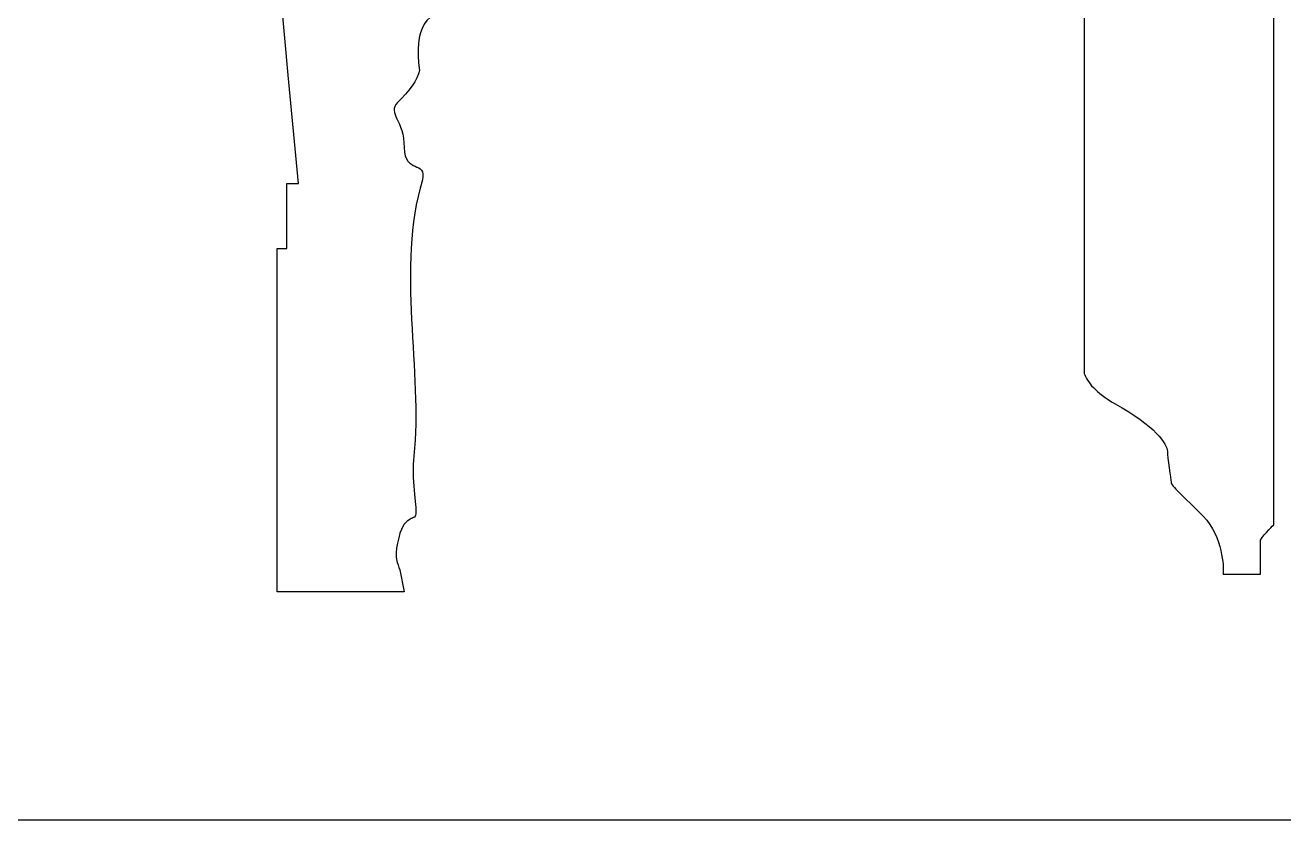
# Model space of a CAD drawing. Extents: x -1462 to 1445, y -1837 to 1335.
# Drawn here: x -209.1 to 67.3, y -1837.4 to -1663 of the extents above; entities that cross this region are included whole.
import ezdxf

# ---------------------------------------------------------------- set-up
doc = ezdxf.new("R2010")
doc.units = 0
doc.layers.add('Calque_1', color=7, linetype='CONTINUOUS')

msp = doc.modelspace()

# ---------------------------------------------------------------- linework, layer by layer
at = {"layer": 'Calque_1', "color": 1}
for p, q in [((65.145649, -1772.675713), (65.145649, -1575.40957)), ((23.475213, -1649.668187), (23.475213, -1739.419568)), ((-151.353657, -1673.975933), (-152.956421, -1655.811969)), ((-149.083148, -1697.74935), (-151.353657, -1673.975933)), ((-151.620821, -1712.04015), (-151.620821, -1697.74935)), ((-151.620821, -1697.74935), (-149.083148, -1697.74935)), ((-153.757802, -1787.367204), (-153.757802, -1712.04015)), ((-153.757802, -1712.04015), (-151.620821, -1712.04015)), ((62.207395, -1783.493931), (62.207395, -1776.014768)), ((-126.778857, -1782.559131), (-125.843839, -1787.367204)), ((54.060268, -1782.559131), (54.060268, -1783.493931)), ((54.060268, -1783.493931), (62.207395, -1783.493931)), ((-125.843839, -1787.367204), (-153.757802, -1787.367204)), ((-754.944638, -1837.446803), (1444.955628, -1837.446803))]:
    msp.add_line(p, q, dxfattribs=at)
for points in [[(-112.487948, -1658.349533), (-121.960977, -1659.979024), (-123.549777, -1663.675133), (-122.504894, -1672.907387)], [(-122.504894, -1672.907387), (-122.772167, -1674.910842), (-124.909039, -1677.582042), (-127.313076, -1679.986078)], [(-127.313076, -1679.986078), (-129.583585, -1682.390114), (-125.843839, -1683.859242), (-125.843839, -1689.869387)], [(-125.843839, -1689.869387), (-125.710421, -1695.746005), (-120.902239, -1692.540478), (-121.837148, -1696.947969)], [(-121.837148, -1696.947969), (-127.673119, -1716.030696), (-121.738552, -1739.42055), (-123.706966, -1757.583532)], [(23.475213, -1739.419568), (24.142959, -1741.289386), (26.012886, -1743.693641), (30.286741, -1746.097568)], [(30.286741, -1746.097568), (39.101722, -1750.905641), (41.772813, -1755.045859), (41.772813, -1756.514986)], [(-123.706966, -1757.583532), (-124.374712, -1762.391713), (-123.039221, -1768.535277), (-123.306276, -1770.271677)], [(41.772813, -1756.514986), (41.772813, -1757.850804), (42.574086, -1762.658768), (42.574086, -1763.326622)], [(42.574086, -1763.326622), (42.574086, -1763.994368), (45.245395, -1766.398513), (49.652777, -1770.805895)], [(-123.306276, -1770.271677), (-123.439912, -1772.141386), (-125.977476, -1769.870986), (-127.313076, -1776.682513)], [(49.652777, -1770.805895), (54.060268, -1775.213277), (54.060268, -1782.559131), (54.060268, -1782.559131)], [(62.207395, -1776.014768), (63.149177, -1774.594186), (65.145649, -1772.675713), (65.145649, -1772.675713)], [(-127.313076, -1776.682513), (-127.980821, -1780.021568), (-127.313076, -1781.090004), (-126.778857, -1782.559131)]]:
    msp.add_open_spline(points, degree=3, dxfattribs=at)

doc.saveas('drawing.dxf')
